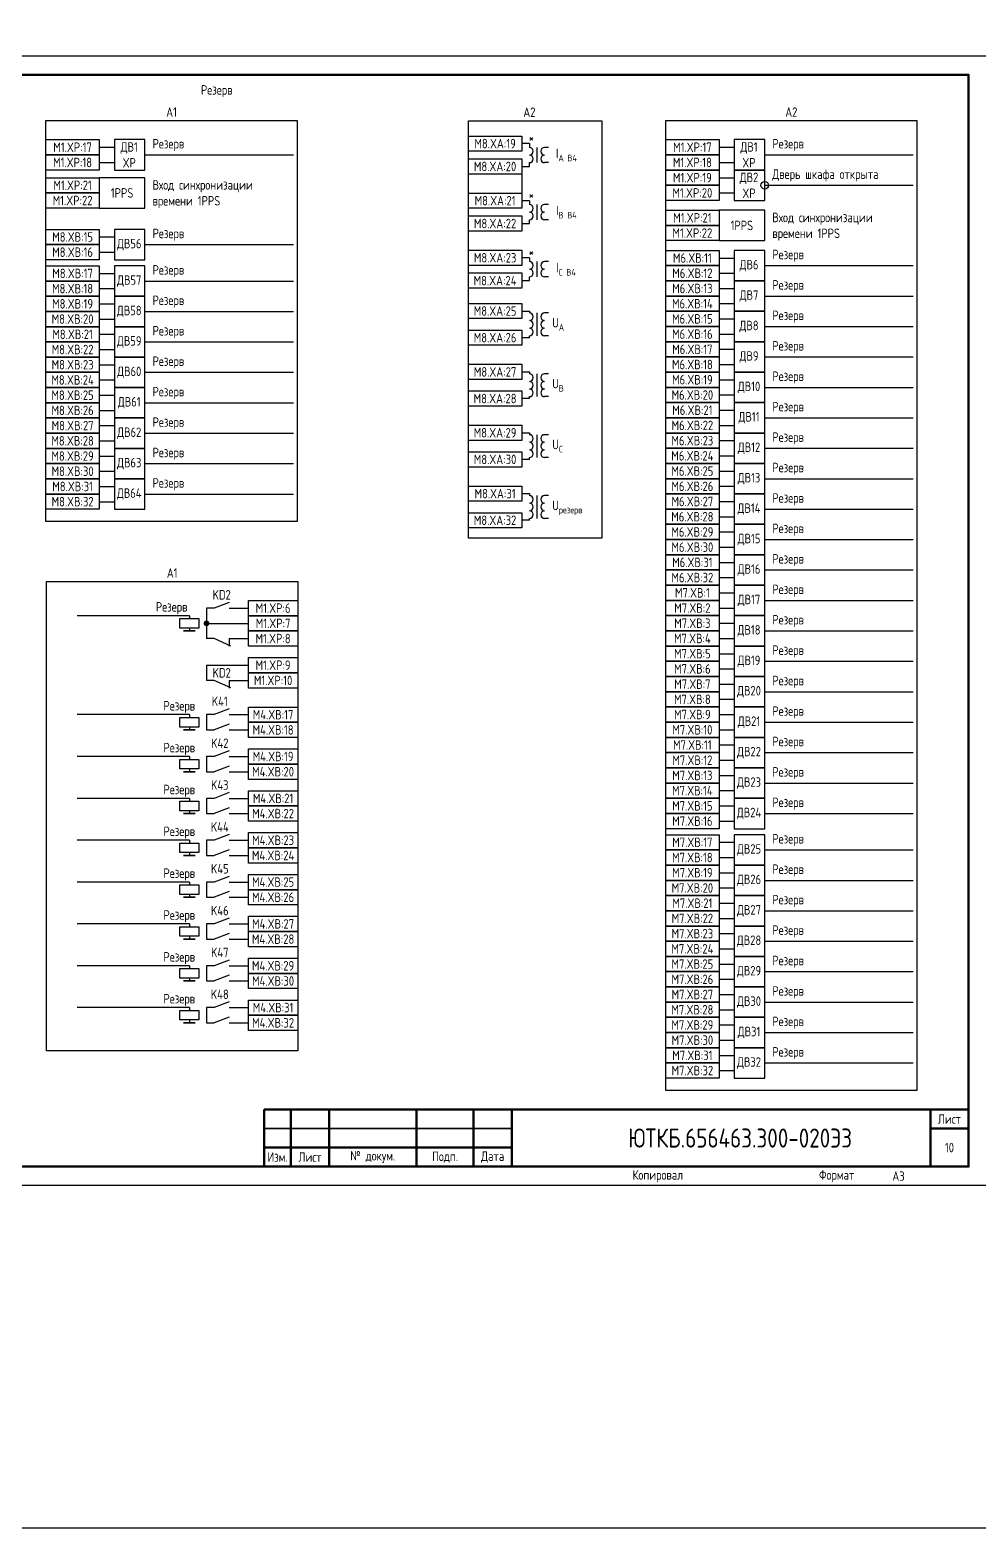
# Model space of a CAD drawing. Header units: millimetres. Extents: x -1117 to 5846, y -90 to 586.
# Drawn here: x 3948.4 to 4197.5, y -90 to 303.8 of the extents above; entities that cross this region are included whole.
import ezdxf

# ---------------------------------------------------------------- set-up
doc = ezdxf.new("R2010")
doc.units = ezdxf.units.MM
doc.styles.add('Gost_type_A', font='GOST_A.TTF')

# ---------------------------------------------------------------- blocks, each defined once
blk = doc.blocks.new('Формат_А3')
blk.add_lwpolyline([(-420, 297), (0, 297), (0, 0), (-420, 0)], close=True)
at = {"lineweight": 50}
blk.add_lwpolyline([(-400, 292), (-5, 292), (-5, 5), (-400, 5)], close=True, dxfattribs=at)
blk = doc.blocks.new('Штамп малый нижний')
at = {"lineweight": 50}
for points in [[(-185, 15), (-178, 15), (-178, 5), (-185, 5)], [(-178, 15), (-168, 15), (-168, 5), (-178, 5)], [(-168, 15), (-145, 15), (-145, 5), (-168, 5)], [(-145, 15), (-130, 15), (-130, 5), (-145, 5)], [(-130, 15), (-120, 15), (-120, 5), (-130, 5)], [(-120, 15), (-10, 15), (-10, 0), (-120, 0)], [(-10, 15), (0, 15), (0, 10), (-10, 10)], [(-10, 10), (0, 10), (0, 0), (-10, 0)], [(-185, 5), (-178, 5), (-178, 0), (-185, 0)], [(-178, 5), (-168, 5), (-168, 0), (-178, 0)], [(-168, 5), (-145, 5), (-145, 0), (-168, 0)], [(-145, 5), (-130, 5), (-130, 0), (-145, 0)], [(-130, 5), (-120, 5), (-120, 0), (-130, 0)]]:
    blk.add_lwpolyline(points, close=True, dxfattribs=at)
for points in [[(-185, 15), (-178, 15), (-178, 10), (-185, 10)], [(-178, 15), (-168, 15), (-168, 10), (-178, 10)], [(-168, 15), (-145, 15), (-145, 10), (-168, 10)], [(-145, 15), (-130, 15), (-130, 10), (-145, 10)], [(-130, 15), (-120, 15), (-120, 10), (-130, 10)], [(-185, 10), (-178, 10), (-178, 5), (-185, 5)], [(-178, 10), (-168, 10), (-168, 5), (-178, 5)], [(-168, 10), (-145, 10), (-145, 5), (-168, 5)], [(-145, 10), (-130, 10), (-130, 5), (-145, 5)], [(-130, 10), (-120, 10), (-120, 5), (-130, 5)]]:
    blk.add_lwpolyline(points, close=True)
at = {"char_height": 2.5, "style": 'Gost_type_A'}
for s, insert, width, attachment_point in [('Лист', (-5, 12.5), 10, 5), ('№ докум.', (-156.5, 2.5), 23, 5), ('Подп.', (-137.5, 2.5), 15, 5), ('Дата', (-125, 2.5), 10, 5), ('Изм.', (-181.5, 2.5), 7, 5), ('Лист', (-173, 2.5), 10, 5), ('Копировал', (-75, -2.53), 13.1202, 6), ('Формат', (-30, -2.53), 13.1202, 6)]:
    blk.add_mtext(s, dxfattribs=dict(at, insert=insert, width=width, attachment_point=attachment_point))
blk = doc.blocks.new('POINT')
at = {"const_width": 0.75}
blk.add_lwpolyline([(-0.375, 0, 1), (0.375, 0, 1)], format="xyb", close=True, dxfattribs=at)

msp = doc.modelspace()

# ---------------------------------------------------------------- linework, layer by layer
for p, q in [((3966.64, 272.93), (3970.64, 272.93)), ((4079.64, 273.88), (4077.64, 273.88)), ((4129.46, 272.93), (4133.46, 272.93)), ((3966.64, 268.93), (3970.64, 268.93)), ((3978.64, 270.93), (4017.64, 270.93)), ((4077.64, 267.88), (4079.64, 267.88)), ((4129.46, 268.93), (4133.46, 268.93)), ((4141.46, 270.93), (4180.46, 270.93)), ((4077.64, 265.88), (4077.64, 260.88)), ((4129.46, 264.93), (4133.46, 264.93)), ((4129.46, 260.93), (4133.46, 260.93)), ((4141.46, 262.93), (4180.46, 262.93)), ((4079.64, 258.88), (4077.64, 258.88)), ((4077.64, 252.88), (4079.64, 252.88)), ((3966.64, 249.35), (3970.64, 249.35)), ((3966.64, 245.35), (3970.64, 245.35)), ((3978.64, 247.35), (4017.64, 247.35)), ((4079.64, 243.88), (4077.64, 243.88)), ((4129.46, 243.82), (4133.46, 243.82)), ((4141.46, 241.82), (4180.46, 241.82)), ((3966.64, 239.77), (3970.64, 239.77)), ((3978.64, 237.77), (4017.64, 237.77)), ((4077.64, 237.88), (4079.64, 237.88)), ((4129.46, 239.82), (4133.46, 239.82)), ((3966.64, 235.77), (3970.64, 235.77)), ((4129.46, 235.82), (4133.46, 235.82)), ((4141.46, 233.82), (4180.46, 233.82)), ((3966.64, 231.77), (3970.64, 231.77)), ((3978.64, 229.77), (4017.64, 229.77)), ((4129.46, 231.82), (4133.46, 231.82)), ((3966.64, 227.77), (3970.64, 227.77)), ((4129.46, 227.82), (4133.46, 227.82)), ((4141.46, 225.82), (4180.46, 225.82)), ((3966.64, 223.77), (3970.64, 223.77)), ((3978.64, 221.77), (4017.64, 221.77)), ((4129.46, 223.82), (4133.46, 223.82)), ((3966.64, 219.77), (3970.64, 219.77)), ((4129.46, 219.82), (4133.46, 219.82)), ((4141.46, 217.82), (4180.46, 217.82)), ((3966.64, 215.77), (3970.64, 215.77)), ((3978.64, 213.77), (4017.64, 213.77)), ((4129.46, 215.82), (4133.46, 215.82)), ((3966.64, 211.77), (3970.64, 211.77)), ((4129.46, 211.82), (4133.46, 211.82)), ((4141.46, 209.82), (4180.46, 209.82)), ((3966.64, 207.77), (3970.64, 207.77)), ((3978.64, 205.77), (4017.64, 205.77)), ((4129.46, 207.82), (4133.46, 207.82)), ((3966.64, 203.77), (3970.64, 203.77)), ((4129.46, 203.82), (4133.46, 203.82)), ((4141.46, 201.82), (4180.46, 201.82)), ((3966.64, 199.77), (3970.64, 199.77)), ((3978.64, 197.77), (4017.64, 197.77)), ((4129.46, 199.82), (4133.46, 199.82)), ((3966.64, 195.77), (3970.64, 195.77)), ((4129.46, 195.82), (4133.46, 195.82)), ((4141.46, 193.82), (4180.46, 193.82)), ((3966.64, 191.77), (3970.64, 191.77)), ((3978.64, 189.77), (4017.64, 189.77)), ((4129.46, 191.82), (4133.46, 191.82)), ((3966.64, 187.77), (3970.64, 187.77)), ((4129.46, 187.82), (4133.46, 187.82)), ((4141.46, 185.82), (4180.46, 185.82)), ((3966.64, 183.77), (3970.64, 183.77)), ((3978.64, 181.77), (4017.64, 181.77)), ((4129.46, 183.82), (4133.46, 183.82)), ((3966.64, 179.77), (3970.64, 179.77)), ((4129.46, 179.82), (4133.46, 179.82)), ((4141.46, 177.82), (4180.46, 177.82)), ((4129.46, 175.82), (4133.46, 175.82)), ((4129.46, 171.82), (4133.46, 171.82)), ((4141.46, 169.82), (4180.46, 169.82)), ((4129.46, 167.82), (4133.46, 167.82)), ((4129.46, 163.82), (4133.46, 163.82)), ((4141.46, 161.82), (4180.46, 161.82)), ((4129.46, 159.82), (4133.46, 159.82)), ((4129.46, 155.82), (4133.46, 155.82)), ((4141.46, 153.82), (4180.46, 153.82)), ((3990.31, 149.79), (3960.81, 149.79)), ((3990.31, 149.79), (3990.31, 149.04)), ((4129.46, 151.82), (4133.46, 151.82)), ((3990.31, 146.54), (3990.31, 145.79)), ((4129.46, 147.82), (4133.46, 147.82)), ((4141.46, 145.82), (4180.46, 145.82)), ((4000.81, 143.79), (4000.81, 141.79)), ((4129.46, 143.82), (4133.46, 143.82)), ((4129.46, 139.82), (4133.46, 139.82)), ((4141.46, 137.82), (4180.46, 137.82)), ((3994.81, 136.79), (3994.81, 132.79)), ((4129.46, 135.82), (4133.46, 135.82)), ((4000.81, 132.79), (4000.81, 130.79)), ((4129.46, 131.82), (4133.46, 131.82)), ((4129.46, 127.82), (4133.46, 127.82)), ((4141.46, 129.82), (4180.46, 129.82)), ((3990.31, 123.79), (3960.81, 123.79)), ((3990.31, 123.79), (3990.31, 123.04)), ((4129.46, 123.82), (4133.46, 123.82)), ((3990.31, 120.54), (3990.31, 119.79)), ((4129.46, 119.82), (4133.46, 119.82)), ((4141.46, 121.82), (4180.46, 121.82)), ((4129.46, 115.82), (4133.46, 115.82)), ((3990.31, 112.79), (3960.81, 112.79)), ((3990.31, 112.79), (3990.31, 112.04)), ((4129.46, 111.82), (4133.46, 111.82)), ((4141.46, 113.82), (4180.46, 113.82)), ((3990.31, 109.54), (3990.31, 108.79)), ((4129.46, 107.82), (4133.46, 107.82)), ((4129.46, 103.82), (4133.46, 103.82)), ((4141.46, 105.82), (4180.46, 105.82)), ((3990.31, 101.79), (3960.81, 101.79)), ((3990.31, 101.79), (3990.31, 101.04)), ((3990.31, 98.54), (3990.31, 97.79)), ((4129.46, 99.82), (4133.46, 99.82)), ((4129.46, 95.82), (4133.46, 95.82)), ((4141.46, 97.82), (4180.46, 97.82)), ((3990.31, 90.79), (3960.81, 90.79)), ((3990.31, 90.79), (3990.31, 90.04)), ((3990.31, 87.54), (3990.31, 86.79)), ((4129.46, 90.24), (4133.46, 90.24)), ((4141.46, 88.24), (4180.46, 88.24)), ((4129.46, 86.24), (4133.46, 86.24)), ((3990.31, 79.79), (3960.81, 79.79)), ((3990.31, 79.79), (3990.31, 79.04)), ((4129.46, 82.24), (4133.46, 82.24)), ((4141.46, 80.24), (4180.46, 80.24)), ((3990.31, 76.54), (3990.31, 75.79)), ((4129.46, 78.24), (4133.46, 78.24)), ((4129.46, 74.24), (4133.46, 74.24)), ((4141.46, 72.24), (4180.46, 72.24)), ((3990.31, 68.79), (3960.81, 68.79)), ((3990.31, 68.79), (3990.31, 68.04)), ((4129.46, 70.24), (4133.46, 70.24)), ((3990.31, 65.54), (3990.31, 64.79)), ((4129.46, 66.24), (4133.46, 66.24)), ((4141.46, 64.24), (4180.46, 64.24)), ((4129.46, 62.24), (4133.46, 62.24)), ((3990.31, 57.79), (3960.81, 57.79)), ((3990.31, 57.79), (3990.31, 57.04)), ((4129.46, 58.24), (4133.46, 58.24)), ((4141.46, 56.24), (4180.46, 56.24)), ((3990.31, 54.54), (3990.31, 53.79)), ((4129.46, 54.24), (4133.46, 54.24)), ((4129.46, 50.24), (4133.46, 50.24)), ((4141.46, 48.24), (4180.46, 48.24)), ((3990.31, 46.79), (3960.81, 46.79)), ((3990.31, 46.79), (3990.31, 46.04)), ((3990.31, 43.54), (3990.31, 42.79)), ((4129.46, 46.24), (4133.46, 46.24)), ((4129.46, 42.24), (4133.46, 42.24)), ((4141.46, 40.24), (4180.46, 40.24)), ((4129.46, 38.24), (4133.46, 38.24)), ((4129.46, 34.24), (4133.46, 34.24)), ((4141.46, 32.24), (4180.46, 32.24)), ((4129.46, 30.24), (4133.46, 30.24))]:
    msp.add_line(p, q)
at = {"ltscale": 4}
for p, q in [((4079.64, 273.88), (4079.64, 272.88)), ((4079.64, 273.38), (4079.64, 272.88)), ((4081.64, 272.88), (4081.64, 268.88)), ((4081.64, 272.88), (4081.64, 268.88)), ((4084.64, 272.88), (4083.64, 272.88)), ((4084.64, 272.88), (4083.64, 272.88)), ((4079.64, 267.88), (4079.64, 268.88)), ((4084.64, 268.88), (4083.64, 268.88)), ((4084.64, 268.88), (4083.64, 268.88)), ((4079.64, 258.88), (4079.64, 257.88)), ((4079.64, 258.38), (4079.64, 257.88)), ((4081.64, 257.88), (4081.64, 253.88)), ((4081.64, 257.88), (4081.64, 253.88)), ((4084.64, 257.88), (4083.64, 257.88)), ((4084.64, 257.88), (4083.64, 257.88)), ((4079.64, 252.88), (4079.64, 253.88)), ((4084.64, 253.88), (4083.64, 253.88)), ((4084.64, 253.88), (4083.64, 253.88)), ((4079.64, 243.88), (4079.64, 242.88)), ((4079.64, 243.38), (4079.64, 242.88)), ((4081.64, 242.88), (4081.64, 238.88)), ((4081.64, 242.88), (4081.64, 238.88)), ((4084.64, 242.88), (4083.64, 242.88)), ((4084.64, 242.88), (4083.64, 242.88)), ((4079.64, 237.88), (4079.64, 238.88)), ((4084.64, 238.88), (4083.64, 238.88)), ((4084.64, 238.88), (4083.64, 238.88)), ((4077.64, 229.88), (4079.64, 229.88)), ((4079.64, 229.88), (4079.64, 229.38)), ((4079.64, 229.88), (4079.64, 229.38)), ((4081.64, 229.38), (4081.64, 225.38)), ((4084.64, 229.38), (4083.64, 229.38)), ((4081.64, 227.38), (4081.64, 223.38)), ((4079.64, 222.88), (4077.64, 222.88)), ((4079.64, 222.88), (4079.64, 223.38)), ((4084.64, 223.38), (4083.64, 223.38)), ((4077.64, 213.88), (4079.64, 213.88)), ((4079.64, 213.88), (4079.64, 213.38)), ((4079.64, 213.88), (4079.64, 213.38)), ((4081.64, 213.38), (4081.64, 209.38)), ((4084.64, 213.38), (4083.64, 213.38)), ((4081.64, 211.38), (4081.64, 207.38)), ((4079.64, 206.88), (4077.64, 206.88)), ((4079.64, 206.88), (4079.64, 207.38)), ((4084.64, 207.38), (4083.64, 207.38)), ((4077.64, 197.88), (4079.64, 197.88)), ((4079.64, 197.88), (4079.64, 197.38)), ((4079.64, 197.88), (4079.64, 197.38)), ((4081.64, 197.38), (4081.64, 193.38)), ((4084.64, 197.38), (4083.64, 197.38)), ((4081.64, 195.38), (4081.64, 191.38)), ((4079.64, 190.88), (4077.64, 190.88)), ((4079.64, 190.88), (4079.64, 191.38)), ((4084.64, 191.38), (4083.64, 191.38)), ((4077.64, 181.88), (4079.64, 181.88)), ((4079.64, 181.88), (4079.64, 181.38)), ((4079.64, 181.88), (4079.64, 181.38)), ((4081.64, 181.38), (4081.64, 177.38)), ((4084.64, 181.38), (4083.64, 181.38)), ((4081.64, 179.38), (4081.64, 175.38)), ((4079.64, 174.88), (4077.64, 174.88)), ((4079.64, 174.88), (4079.64, 175.38)), ((4084.64, 175.38), (4083.64, 175.38))]:
    msp.add_line(p, q, dxfattribs=at)
at = {"ltscale": 1.08}
for p, q in [((3996.81, 151.79), (3994.81, 151.79)), ((3994.81, 151.79), (3994.81, 143.79)), ((4000.81, 151.79), (4005.81, 151.79)), ((3994.81, 147.79), (4005.81, 147.79)), ((3996.81, 143.79), (3994.81, 143.79)), ((4000.81, 143.79), (4005.81, 143.79)), ((3994.81, 136.79), (4005.81, 136.79)), ((3996.81, 132.79), (3994.81, 132.79)), ((4000.81, 132.79), (4005.81, 132.79)), ((3996.81, 123.79), (3994.81, 123.79)), ((3994.81, 123.79), (3994.81, 119.79)), ((4000.81, 123.79), (4005.81, 123.79)), ((3994.81, 119.79), (3996.81, 119.79)), ((4000.81, 119.79), (4005.81, 119.79)), ((3996.81, 112.79), (3994.81, 112.79)), ((3994.81, 112.79), (3994.81, 108.79)), ((4000.81, 112.79), (4005.81, 112.79)), ((3994.81, 108.79), (3996.81, 108.79)), ((4000.81, 108.79), (4005.81, 108.79)), ((3996.81, 101.79), (3994.81, 101.79)), ((3994.81, 101.79), (3994.81, 97.79)), ((4000.81, 101.79), (4005.81, 101.79)), ((3994.81, 97.79), (3996.81, 97.79)), ((4000.81, 97.79), (4005.81, 97.79)), ((3996.81, 90.79), (3994.81, 90.79)), ((3994.81, 90.79), (3994.81, 86.79)), ((4000.81, 90.79), (4005.81, 90.79)), ((3994.81, 86.79), (3996.81, 86.79)), ((4000.81, 86.79), (4005.81, 86.79)), ((3996.81, 79.79), (3994.81, 79.79)), ((3994.81, 79.79), (3994.81, 75.79)), ((4000.81, 79.79), (4005.81, 79.79)), ((3994.81, 75.79), (3996.81, 75.79)), ((4000.81, 75.79), (4005.81, 75.79)), ((3996.81, 68.79), (3994.81, 68.79)), ((3994.81, 68.79), (3994.81, 64.79)), ((4000.81, 68.79), (4005.81, 68.79)), ((3994.81, 64.79), (3996.81, 64.79)), ((4000.81, 64.79), (4005.81, 64.79)), ((3996.81, 57.79), (3994.81, 57.79)), ((3994.81, 57.79), (3994.81, 53.79)), ((4000.81, 57.79), (4005.81, 57.79)), ((3994.81, 53.79), (3996.81, 53.79)), ((4000.81, 53.79), (4005.81, 53.79)), ((3996.81, 46.79), (3994.81, 46.79)), ((3994.81, 46.79), (3994.81, 42.79)), ((4000.81, 46.79), (4005.81, 46.79)), ((3994.81, 42.79), (3996.81, 42.79)), ((4000.81, 42.79), (4005.81, 42.79))]:
    msp.add_line(p, q, dxfattribs=at)
at = {"ltscale": 4.32}
for p, q in [((4000.81, 153.29), (3996.81, 151.79)), ((4001.2, 141.8), (3996.81, 143.79)), ((4001.2, 130.8), (3996.81, 132.79)), ((4000.81, 125.29), (3996.81, 123.79)), ((4000.81, 121.29), (3996.81, 119.79)), ((4000.81, 114.29), (3996.81, 112.79)), ((4000.81, 110.29), (3996.81, 108.79)), ((4000.81, 103.29), (3996.81, 101.79)), ((4000.81, 99.29), (3996.81, 97.79)), ((4000.81, 92.29), (3996.81, 90.79)), ((4000.81, 88.29), (3996.81, 86.79)), ((4000.81, 81.29), (3996.81, 79.79)), ((4000.81, 77.29), (3996.81, 75.79)), ((4000.81, 70.29), (3996.81, 68.79)), ((4000.81, 66.29), (3996.81, 64.79)), ((4000.81, 59.29), (3996.81, 57.79)), ((4000.81, 55.29), (3996.81, 53.79)), ((4000.81, 48.29), (3996.81, 46.79)), ((4000.81, 44.29), (3996.81, 42.79))]:
    msp.add_line(p, q, dxfattribs=at)
for points in [[(-1117.42, 586), (5845.64, 586), (5845.64, -90), (-1117.42, -90)], [(3952.64, 279.93), (4018.64, 279.93), (4018.64, 174.52), (3952.64, 174.52)], [(4063.64, 279.88), (4098.64, 279.88), (4098.64, 170.14), (4063.64, 170.14)], [(4115.46, 279.93), (4181.46, 279.93), (4181.46, 25.04), (4115.46, 25.04)], [(4063.64, 275.88), (4077.64, 275.88), (4077.64, 271.88), (4063.64, 271.88)], [(4063.64, 275.88), (4077.64, 275.88), (4077.64, 271.88), (4063.64, 271.88)], [(3952.64, 274.93), (3966.64, 274.93), (3966.64, 270.93), (3952.64, 270.93)], [(4115.46, 274.93), (4129.46, 274.93), (4129.46, 270.93), (4115.46, 270.93)], [(3952.64, 270.93), (3966.64, 270.93), (3966.64, 266.93), (3952.64, 266.93)], [(4063.64, 269.88), (4077.64, 269.88), (4077.64, 265.88), (4063.64, 265.88)], [(4115.46, 270.93), (4129.46, 270.93), (4129.46, 266.93), (4115.46, 266.93)], [(3952.64, 264.93), (3966.64, 264.93), (3966.64, 260.93), (3952.64, 260.93)], [(4115.46, 266.93), (4129.46, 266.93), (4129.46, 262.93), (4115.46, 262.93)], [(3952.64, 260.93), (3966.64, 260.93), (3966.64, 256.93), (3952.64, 256.93)], [(4063.64, 260.88), (4077.64, 260.88), (4077.64, 256.88), (4063.64, 256.88)], [(4115.46, 262.93), (4129.46, 262.93), (4129.46, 258.93), (4115.46, 258.93)], [(4115.46, 256.38), (4129.46, 256.38), (4129.46, 252.38), (4115.46, 252.38)], [(4063.64, 254.88), (4077.64, 254.88), (4077.64, 250.88), (4063.64, 250.88)], [(4115.46, 252.38), (4129.46, 252.38), (4129.46, 248.38), (4115.46, 248.38)], [(3952.64, 251.35), (3966.64, 251.35), (3966.64, 247.35), (3952.64, 247.35)], [(3952.64, 247.35), (3966.64, 247.35), (3966.64, 243.35), (3952.64, 243.35)], [(4063.64, 245.88), (4077.64, 245.88), (4077.64, 241.88), (4063.64, 241.88)], [(4115.46, 245.82), (4129.46, 245.82), (4129.46, 241.82), (4115.46, 241.82)], [(4115.46, 245.82), (4129.46, 245.82), (4129.46, 241.82), (4115.46, 241.82)], [(3952.64, 241.77), (3966.64, 241.77), (3966.64, 237.77), (3952.64, 237.77)], [(4115.46, 241.82), (4129.46, 241.82), (4129.46, 237.82), (4115.46, 237.82)], [(3952.64, 237.77), (3966.64, 237.77), (3966.64, 233.77), (3952.64, 233.77)], [(4063.64, 239.88), (4077.64, 239.88), (4077.64, 235.88), (4063.64, 235.88)], [(4115.46, 237.82), (4129.46, 237.82), (4129.46, 233.82), (4115.46, 233.82)], [(3952.64, 233.77), (3966.64, 233.77), (3966.64, 229.77), (3952.64, 229.77)], [(4115.46, 233.82), (4129.46, 233.82), (4129.46, 229.82), (4115.46, 229.82)], [(3952.64, 229.77), (3966.64, 229.77), (3966.64, 225.77), (3952.64, 225.77)], [(4063.64, 231.88), (4077.64, 231.88), (4077.64, 227.88), (4063.64, 227.88)], [(4115.46, 229.82), (4129.46, 229.82), (4129.46, 225.82), (4115.46, 225.82)], [(3952.64, 225.77), (3966.64, 225.77), (3966.64, 221.77), (3952.64, 221.77)], [(4063.64, 224.88), (4077.64, 224.88), (4077.64, 220.88), (4063.64, 220.88)], [(4115.46, 225.82), (4129.46, 225.82), (4129.46, 221.82), (4115.46, 221.82)], [(3952.64, 221.77), (3966.64, 221.77), (3966.64, 217.77), (3952.64, 217.77)], [(4115.46, 221.82), (4129.46, 221.82), (4129.46, 217.82), (4115.46, 217.82)], [(3952.64, 217.77), (3966.64, 217.77), (3966.64, 213.77), (3952.64, 213.77)], [(4115.46, 217.82), (4129.46, 217.82), (4129.46, 213.82), (4115.46, 213.82)], [(3952.64, 213.77), (3966.64, 213.77), (3966.64, 209.77), (3952.64, 209.77)], [(4063.64, 215.88), (4077.64, 215.88), (4077.64, 211.88), (4063.64, 211.88)], [(4115.46, 213.82), (4129.46, 213.82), (4129.46, 209.82), (4115.46, 209.82)], [(3952.64, 209.77), (3966.64, 209.77), (3966.64, 205.77), (3952.64, 205.77)], [(4063.64, 208.88), (4077.64, 208.88), (4077.64, 204.88), (4063.64, 204.88)], [(4115.46, 209.82), (4129.46, 209.82), (4129.46, 205.82), (4115.46, 205.82)], [(3952.64, 205.77), (3966.64, 205.77), (3966.64, 201.77), (3952.64, 201.77)], [(4115.46, 205.82), (4129.46, 205.82), (4129.46, 201.82), (4115.46, 201.82)], [(3952.64, 201.77), (3966.64, 201.77), (3966.64, 197.77), (3952.64, 197.77)], [(4115.46, 201.82), (4129.46, 201.82), (4129.46, 197.82), (4115.46, 197.82)], [(3952.64, 197.77), (3966.64, 197.77), (3966.64, 193.77), (3952.64, 193.77)], [(4063.64, 199.88), (4077.64, 199.88), (4077.64, 195.88), (4063.64, 195.88)], [(4115.46, 197.82), (4129.46, 197.82), (4129.46, 193.82), (4115.46, 193.82)], [(3952.64, 193.77), (3966.64, 193.77), (3966.64, 189.77), (3952.64, 189.77)], [(4115.46, 193.82), (4129.46, 193.82), (4129.46, 189.82), (4115.46, 189.82)], [(3952.64, 189.77), (3966.64, 189.77), (3966.64, 185.77), (3952.64, 185.77)], [(4063.64, 192.88), (4077.64, 192.88), (4077.64, 188.88), (4063.64, 188.88)], [(4115.46, 189.82), (4129.46, 189.82), (4129.46, 185.82), (4115.46, 185.82)], [(3952.64, 185.77), (3966.64, 185.77), (3966.64, 181.77), (3952.64, 181.77)], [(4115.46, 185.82), (4129.46, 185.82), (4129.46, 181.82), (4115.46, 181.82)], [(3952.64, 181.77), (3966.64, 181.77), (3966.64, 177.77), (3952.64, 177.77)], [(4063.64, 183.88), (4077.64, 183.88), (4077.64, 179.88), (4063.64, 179.88)], [(4115.46, 181.82), (4129.46, 181.82), (4129.46, 177.82), (4115.46, 177.82)], [(4115.46, 177.82), (4129.46, 177.82), (4129.46, 173.82), (4115.46, 173.82)], [(4063.64, 176.88), (4077.64, 176.88), (4077.64, 172.88), (4063.64, 172.88)], [(4115.46, 173.82), (4129.46, 173.82), (4129.46, 169.82), (4115.46, 169.82)], [(4115.46, 169.82), (4129.46, 169.82), (4129.46, 165.82), (4115.46, 165.82)], [(4115.46, 165.82), (4129.46, 165.82), (4129.46, 161.82), (4115.46, 161.82)], [(4115.46, 161.82), (4129.46, 161.82), (4129.46, 157.82), (4115.46, 157.82)], [(3952.81, 158.79), (4018.81, 158.79), (4018.81, 35.4), (3952.81, 35.4)], [(4115.46, 157.82), (4129.46, 157.82), (4129.46, 153.82), (4115.46, 153.82)], [(4005.81, 153.79), (4018.81, 153.79), (4018.81, 149.79), (4005.81, 149.79)], [(4115.46, 153.82), (4129.46, 153.82), (4129.46, 149.82), (4115.46, 149.82)], [(4005.81, 149.79), (4018.81, 149.79), (4018.81, 145.79), (4005.81, 145.79)], [(4115.46, 149.82), (4129.46, 149.82), (4129.46, 145.82), (4115.46, 145.82)], [(3992.81, 149.04), (3992.81, 146.54), (3987.81, 146.54), (3987.81, 149.04)], [(3991.81, 145.79), (3988.81, 145.79)], [(4005.81, 145.79), (4018.81, 145.79), (4018.81, 141.79), (4005.81, 141.79)], [(4115.46, 145.82), (4129.46, 145.82), (4129.46, 141.82), (4115.46, 141.82)], [(4115.46, 141.82), (4129.46, 141.82), (4129.46, 137.82), (4115.46, 137.82)], [(4005.81, 138.79), (4018.81, 138.79), (4018.81, 134.79), (4005.81, 134.79)], [(4115.46, 137.82), (4129.46, 137.82), (4129.46, 133.82), (4115.46, 133.82)], [(4005.81, 134.79), (4018.81, 134.79), (4018.81, 130.79), (4005.81, 130.79)], [(4115.46, 133.82), (4129.46, 133.82), (4129.46, 129.82), (4115.46, 129.82)], [(4115.46, 129.82), (4129.46, 129.82), (4129.46, 125.82), (4115.46, 125.82)], [(3992.81, 123.04), (3992.81, 120.54), (3987.81, 120.54), (3987.81, 123.04)], [(4005.81, 125.79), (4018.81, 125.79), (4018.81, 121.79), (4005.81, 121.79)], [(4115.46, 125.82), (4129.46, 125.82), (4129.46, 121.82), (4115.46, 121.82)], [(3991.81, 119.79), (3988.81, 119.79)], [(4005.81, 121.79), (4018.81, 121.79), (4018.81, 117.79), (4005.81, 117.79)], [(4115.46, 121.82), (4129.46, 121.82), (4129.46, 117.82), (4115.46, 117.82)], [(4005.81, 114.79), (4018.81, 114.79), (4018.81, 110.79), (4005.81, 110.79)], [(4115.46, 117.82), (4129.46, 117.82), (4129.46, 113.82), (4115.46, 113.82)], [(3992.81, 112.04), (3992.81, 109.54), (3987.81, 109.54), (3987.81, 112.04)], [(4005.81, 110.79), (4018.81, 110.79), (4018.81, 106.79), (4005.81, 106.79)], [(4115.46, 113.82), (4129.46, 113.82), (4129.46, 109.82), (4115.46, 109.82)], [(3991.81, 108.79), (3988.81, 108.79)], [(4115.46, 109.82), (4129.46, 109.82), (4129.46, 105.82), (4115.46, 105.82)], [(4005.81, 103.79), (4018.81, 103.79), (4018.81, 99.79), (4005.81, 99.79)], [(4115.46, 105.82), (4129.46, 105.82), (4129.46, 101.82), (4115.46, 101.82)], [(3992.81, 101.04), (3992.81, 98.54), (3987.81, 98.54), (3987.81, 101.04)], [(4005.81, 99.79), (4018.81, 99.79), (4018.81, 95.79), (4005.81, 95.79)], [(4115.46, 101.82), (4129.46, 101.82), (4129.46, 97.82), (4115.46, 97.82)], [(3991.81, 97.79), (3988.81, 97.79)], [(4115.46, 97.82), (4129.46, 97.82), (4129.46, 93.82), (4115.46, 93.82)], [(4005.81, 92.79), (4018.81, 92.79), (4018.81, 88.79), (4005.81, 88.79)], [(4115.46, 92.24), (4129.46, 92.24), (4129.46, 88.24), (4115.46, 88.24)], [(3992.81, 90.04), (3992.81, 87.54), (3987.81, 87.54), (3987.81, 90.04)], [(3991.81, 86.79), (3988.81, 86.79)], [(4005.81, 88.79), (4018.81, 88.79), (4018.81, 84.79), (4005.81, 84.79)], [(4115.46, 88.24), (4129.46, 88.24), (4129.46, 84.24), (4115.46, 84.24)], [(4115.46, 84.24), (4129.46, 84.24), (4129.46, 80.24), (4115.46, 80.24)], [(3992.81, 79.04), (3992.81, 76.54), (3987.81, 76.54), (3987.81, 79.04)], [(4005.81, 81.79), (4018.81, 81.79), (4018.81, 77.79), (4005.81, 77.79)], [(4115.46, 80.24), (4129.46, 80.24), (4129.46, 76.24), (4115.46, 76.24)], [(3991.81, 75.79), (3988.81, 75.79)], [(4005.81, 77.79), (4018.81, 77.79), (4018.81, 73.79), (4005.81, 73.79)], [(4115.46, 76.24), (4129.46, 76.24), (4129.46, 72.24), (4115.46, 72.24)], [(4115.46, 72.24), (4129.46, 72.24), (4129.46, 68.24), (4115.46, 68.24)], [(3992.81, 68.04), (3992.81, 65.54), (3987.81, 65.54), (3987.81, 68.04)], [(4005.81, 70.79), (4018.81, 70.79), (4018.81, 66.79), (4005.81, 66.79)], [(4115.46, 68.24), (4129.46, 68.24), (4129.46, 64.24), (4115.46, 64.24)], [(3991.81, 64.79), (3988.81, 64.79)], [(4005.81, 66.79), (4018.81, 66.79), (4018.81, 62.79), (4005.81, 62.79)], [(4115.46, 64.24), (4129.46, 64.24), (4129.46, 60.24), (4115.46, 60.24)], [(4005.81, 59.79), (4018.81, 59.79), (4018.81, 55.79), (4005.81, 55.79)], [(4115.46, 60.24), (4129.46, 60.24), (4129.46, 56.24), (4115.46, 56.24)], [(3992.81, 57.04), (3992.81, 54.54), (3987.81, 54.54), (3987.81, 57.04)], [(4005.81, 55.79), (4018.81, 55.79), (4018.81, 51.79), (4005.81, 51.79)], [(4115.46, 56.24), (4129.46, 56.24), (4129.46, 52.24), (4115.46, 52.24)], [(3991.81, 53.79), (3988.81, 53.79)], [(4115.46, 52.24), (4129.46, 52.24), (4129.46, 48.24), (4115.46, 48.24)], [(4005.81, 48.79), (4018.81, 48.79), (4018.81, 44.79), (4005.81, 44.79)], [(4115.46, 48.24), (4129.46, 48.24), (4129.46, 44.24), (4115.46, 44.24)], [(3992.81, 46.04), (3992.81, 43.54), (3987.81, 43.54), (3987.81, 46.04)], [(4005.81, 44.79), (4018.81, 44.79), (4018.81, 40.79), (4005.81, 40.79)], [(4115.46, 44.24), (4129.46, 44.24), (4129.46, 40.24), (4115.46, 40.24)], [(3991.81, 42.79), (3988.81, 42.79)], [(4115.46, 40.24), (4129.46, 40.24), (4129.46, 36.24), (4115.46, 36.24)], [(4115.46, 36.24), (4129.46, 36.24), (4129.46, 32.24), (4115.46, 32.24)], [(4115.46, 32.24), (4129.46, 32.24), (4129.46, 28.24), (4115.46, 28.24)]]:
    msp.add_lwpolyline(points, close=True)
at = {"ltscale": 4}
for points in [[(3970.64, 266.93), (3978.64, 266.93), (3978.64, 274.93), (3970.64, 274.93)], [(4133.46, 266.93), (4141.46, 266.93), (4141.46, 274.93), (4133.46, 274.93)], [(3966.64, 256.93), (3978.64, 256.93), (3978.64, 264.93), (3966.64, 264.93)], [(4133.46, 258.93), (4141.46, 258.93), (4141.46, 266.93), (4133.46, 266.93)], [(4129.46, 248.38), (4141.46, 248.38), (4141.46, 256.38), (4129.46, 256.38)], [(3970.64, 243.35), (3978.64, 243.35), (3978.64, 251.35), (3970.64, 251.35)], [(4133.46, 237.82), (4141.46, 237.82), (4141.46, 245.82), (4133.46, 245.82)], [(3970.64, 233.77), (3978.64, 233.77), (3978.64, 241.77), (3970.64, 241.77)], [(4133.46, 229.82), (4141.46, 229.82), (4141.46, 237.82), (4133.46, 237.82)], [(3970.64, 225.77), (3978.64, 225.77), (3978.64, 233.77), (3970.64, 233.77)], [(4133.46, 221.82), (4141.46, 221.82), (4141.46, 229.82), (4133.46, 229.82)], [(3970.64, 217.77), (3978.64, 217.77), (3978.64, 225.77), (3970.64, 225.77)], [(4133.46, 213.82), (4141.46, 213.82), (4141.46, 221.82), (4133.46, 221.82)], [(3970.64, 209.77), (3978.64, 209.77), (3978.64, 217.77), (3970.64, 217.77)], [(4133.46, 205.82), (4141.46, 205.82), (4141.46, 213.82), (4133.46, 213.82)], [(3970.64, 201.77), (3978.64, 201.77), (3978.64, 209.77), (3970.64, 209.77)], [(4133.46, 197.82), (4141.46, 197.82), (4141.46, 205.82), (4133.46, 205.82)], [(3970.64, 193.77), (3978.64, 193.77), (3978.64, 201.77), (3970.64, 201.77)], [(4133.46, 189.82), (4141.46, 189.82), (4141.46, 197.82), (4133.46, 197.82)], [(3970.64, 185.77), (3978.64, 185.77), (3978.64, 193.77), (3970.64, 193.77)], [(4133.46, 181.82), (4141.46, 181.82), (4141.46, 189.82), (4133.46, 189.82)], [(3970.64, 177.77), (3978.64, 177.77), (3978.64, 185.77), (3970.64, 185.77)], [(4133.46, 173.82), (4141.46, 173.82), (4141.46, 181.82), (4133.46, 181.82)], [(4133.46, 165.82), (4141.46, 165.82), (4141.46, 173.82), (4133.46, 173.82)], [(4133.46, 157.82), (4141.46, 157.82), (4141.46, 165.82), (4133.46, 165.82)], [(4133.46, 149.82), (4141.46, 149.82), (4141.46, 157.82), (4133.46, 157.82)], [(4133.46, 141.82), (4141.46, 141.82), (4141.46, 149.82), (4133.46, 149.82)], [(4133.46, 133.82), (4141.46, 133.82), (4141.46, 141.82), (4133.46, 141.82)], [(4133.46, 125.82), (4141.46, 125.82), (4141.46, 133.82), (4133.46, 133.82)], [(4133.46, 117.82), (4141.46, 117.82), (4141.46, 125.82), (4133.46, 125.82)], [(4133.46, 109.82), (4141.46, 109.82), (4141.46, 117.82), (4133.46, 117.82)], [(4133.46, 101.82), (4141.46, 101.82), (4141.46, 109.82), (4133.46, 109.82)], [(4133.46, 93.82), (4141.46, 93.82), (4141.46, 101.82), (4133.46, 101.82)], [(4133.46, 84.24), (4141.46, 84.24), (4141.46, 92.24), (4133.46, 92.24)], [(4133.46, 76.24), (4141.46, 76.24), (4141.46, 84.24), (4133.46, 84.24)], [(4133.46, 68.24), (4141.46, 68.24), (4141.46, 76.24), (4133.46, 76.24)], [(4133.46, 60.24), (4141.46, 60.24), (4141.46, 68.24), (4133.46, 68.24)], [(4133.46, 52.24), (4141.46, 52.24), (4141.46, 60.24), (4133.46, 60.24)], [(4133.46, 44.24), (4141.46, 44.24), (4141.46, 52.24), (4133.46, 52.24)], [(4133.46, 36.24), (4141.46, 36.24), (4141.46, 44.24), (4133.46, 44.24)], [(4133.46, 28.24), (4141.46, 28.24), (4141.46, 36.24), (4133.46, 36.24)]]:
    msp.add_lwpolyline(points, close=True, dxfattribs=at)
msp.add_circle((4141.46, 262.93), 1)
for centre, start, end in [((4079.64, 271.88), 270, 90), ((4079.64, 271.88), 270, 90), ((4083.64, 271.88), 90, 270), ((4083.64, 271.88), 90, 270), ((4079.64, 269.88), 270, 90), ((4079.64, 269.88), 270, 90), ((4083.64, 269.88), 90, 270), ((4083.64, 269.88), 90, 270), ((4079.64, 256.88), 270, 90), ((4079.64, 256.88), 270, 90), ((4083.64, 256.88), 90, 270), ((4083.64, 256.88), 90, 270), ((4079.64, 254.88), 270, 90), ((4079.64, 254.88), 270, 90), ((4083.64, 254.88), 90, 270), ((4083.64, 254.88), 90, 270), ((4079.64, 241.88), 270, 90), ((4079.64, 241.88), 270, 90), ((4079.64, 239.88), 270, 90), ((4079.64, 239.88), 270, 90), ((4083.64, 241.88), 90, 270), ((4083.64, 241.88), 90, 270), ((4083.64, 239.88), 90, 270), ((4083.64, 239.88), 90, 270), ((4079.64, 228.38), 270, 90), ((4083.64, 228.38), 90, 270), ((4083.64, 228.38), 90, 270), ((4079.64, 226.38), 270, 90), ((4079.64, 224.38), 270, 90), ((4083.64, 226.38), 90, 270), ((4083.64, 226.38), 90, 270), ((4083.64, 224.38), 90, 270), ((4079.64, 212.38), 270, 90), ((4083.64, 212.38), 90, 270), ((4083.64, 212.38), 90, 270), ((4079.64, 210.38), 270, 90), ((4079.64, 208.38), 270, 90), ((4083.64, 210.38), 90, 270), ((4083.64, 210.38), 90, 270), ((4083.64, 208.38), 90, 270), ((4079.64, 196.38), 270, 90), ((4083.64, 196.38), 90, 270), ((4083.64, 196.38), 90, 270), ((4079.64, 194.38), 270, 90), ((4079.64, 192.38), 270, 90), ((4083.64, 194.38), 90, 270), ((4083.64, 194.38), 90, 270), ((4083.64, 192.38), 90, 270), ((4079.64, 180.38), 270, 90), ((4083.64, 180.38), 90, 270), ((4083.64, 180.38), 90, 270), ((4079.64, 178.38), 270, 90), ((4079.64, 176.38), 270, 90), ((4083.64, 178.38), 90, 270), ((4083.64, 178.38), 90, 270), ((4083.64, 176.38), 90, 270)]:
    msp.add_arc(centre, 1, start, end, dxfattribs=at)

# ---------------------------------------------------------------- block references
at = {"color": 1}
msp.add_blockref('Формат_А3', (4200, 0), dxfattribs=at)
for name, p in [('POINT', (3994.81, 147.79)), ('Штамп малый нижний', (4195, 5))]:
    msp.add_blockref(name, p)

# ---------------------------------------------------------------- texts
at = {"lineweight": 25, "insert": (3997.5, 287.66), "char_height": 2.5, "width": 395, "attachment_point": 5, "line_spacing_factor": 0.9, "style": 'Gost_type_A'}
msp.add_mtext('Резерв', dxfattribs=at)
at = {"char_height": 2.5, "style": 'Gost_type_A'}
for s, insert, width, attachment_point, line_spacing_factor in [('A1', (3985.64, 280.93), 66, 8, 0.9), ('A2', (4079.64, 280.88), 32, 8, 0.9), ('A2', (4148.46, 280.93), 66, 8, 0.9), ('A1', (3985.81, 159.79), 66, 8, 0.9), ('Резерв', (3989.81, 151.79), 37, 6, 0.8)]:
    msp.add_mtext(s, dxfattribs=dict(at, insert=insert, width=width, attachment_point=attachment_point, line_spacing_factor=line_spacing_factor))
at = {"style": 'Gost_type_A'}
for s, insert, char_height, width, attachment_point in [('M1.XP:17', (3959.64, 272.93), 2.5, 14, 5), ('ДВ1 XP', (3974.52, 270.93), 2.5, 7.7588, 5), ('Резерв', (3980.64, 271.93), 2.5, 27.8465, 7), ('M8.XA:19', (4070.64, 273.89), 2.5, 14, 5), ('*', (4080.14, 275.38), 2.5, 3, 5), ('\\A1;I{\\H0.7x;\\S^ A B4;}', (4086.63, 270.91), 2.5, 8, 4), ('M1.XP:17', (4122.46, 272.93), 2.5, 14, 5), ('ДВ1 XP', (4137.34, 270.93), 2.5, 7.7588, 5), ('Резерв', (4143.46, 271.93), 2.5, 27.8465, 7), ('M1.XP:18', (3959.64, 268.93), 2.5, 14, 5), ('M8.XA:20', (4070.63, 267.88), 2.5, 14.018, 5), ('M1.XP:18', (4122.46, 268.93), 2.5, 14, 5), ('M1.XP:21', (3959.64, 262.93), 2.5, 14, 5), ('Вход синхронизации\\Pвремени 1PPS', (3980.64, 256.93), 2.5, 35.9749, 7), ('M1.XP:19', (4122.46, 264.93), 2.5, 14, 5), ('ДВ2 XP', (4137.34, 262.93), 2.5, 7.7588, 5), ('Дверь шкафа открыта', (4143.46, 263.93), 2.5, 35.9749, 7), ('M1.XP:22', (3959.64, 258.93), 2.5, 14, 5), ('1PPS', (3972.64, 260.93), 2.5, 12, 5), ('M8.XA:21', (4070.64, 258.88), 2.5, 14, 5), ('*', (4080.14, 260.38), 2.5, 3, 5), ('M1.XP:20', (4122.46, 260.93), 2.5, 14, 5), ('\\A1;I{\\H0.7x;\\S^ B B4;}', (4086.64, 255.88), 2.5, 8, 4), ('M8.XA:22', (4070.63, 252.88), 2.5, 14.018, 5), ('M1.XP:21', (4122.46, 254.38), 2.5, 14, 5), ('1PPS', (4135.46, 252.38), 2.5, 12, 5), ('Вход синхронизации\\Pвремени 1PPS', (4143.46, 248.38), 2.5, 35.9749, 7), ('M8.XВ:15', (3959.64, 249.35), 2.5, 14, 5), ('ДВ56', (3974.52, 247.35), 2.5, 7.7588, 5), ('Резерв', (3980.64, 248.35), 2.5, 27.8465, 7), ('M1.XP:22', (4122.46, 250.38), 2.5, 14, 5), ('M8.XВ:16', (3959.64, 245.35), 2.5, 14, 5), ('M8.XA:23', (4070.64, 243.88), 2.5, 14, 5), ('*', (4080.14, 245.38), 2.5, 3, 5), ('M6.XВ:11', (4122.46, 243.82), 2.5, 14, 5), ('Резерв', (4143.46, 242.82), 2.5, 27.8465, 7), ('M8.XВ:17', (3959.64, 239.77), 2.5, 14, 5), ('Резерв', (3980.64, 238.77), 2.5, 27.8465, 7), ('\\A1;I{\\H0.7x;\\S^ C B4;}', (4086.64, 240.88), 2.5, 8, 4), ('M6.XВ:12', (4122.46, 239.82), 2.5, 14, 5), ('ДВ6', (4137.34, 241.82), 2.5, 7.7588, 5), ('M8.XВ:18', (3959.64, 235.77), 2.5, 14, 5), ('ДВ57', (3974.52, 237.77), 2.5, 7.7588, 5), ('M8.XA:24', (4070.63, 237.88), 2.5, 14.018, 5), ('M6.XВ:13', (4122.46, 235.82), 2.5, 14, 5), ('Резерв', (4143.46, 234.82), 2.5, 44.8565, 7), ('M8.XВ:19', (3959.64, 231.77), 2.5, 14, 5), ('Резерв', (3980.64, 230.77), 2.5, 27.8465, 7), ('M6.XВ:14', (4122.46, 231.82), 2.5, 14, 5), ('ДВ7', (4137.34, 233.82), 2.5, 7.7588, 5), ('M8.XВ:20', (3959.64, 227.77), 2.5, 14, 5), ('ДВ58', (3974.52, 229.77), 2.5, 7.7588, 5), ('M8.XA:25', (4070.63, 229.88), 2.5, 14.018, 5), ('M6.XВ:15', (4122.46, 227.82), 2.5, 14, 5), ('Резерв', (4143.46, 226.82), 2.5, 27.8465, 7), ('M8.XВ:21', (3959.64, 223.77), 2.5, 14, 5), ('Резерв', (3980.64, 222.77), 2.5, 27.8465, 7), ('\\A1;U{\\H0.7x;\\S^ A;}', (4085.64, 226.38), 2.5, 12, 4), ('M6.XВ:16', (4122.46, 223.82), 2.5, 14, 5), ('ДВ8', (4137.34, 225.82), 2.5, 7.7588, 5), ('M8.XВ:22', (3959.64, 219.77), 2.5, 14, 5), ('ДВ59', (3974.52, 221.77), 2.5, 7.7588, 5), ('M8.XA:26', (4070.63, 222.88), 2.5, 14.018, 5), ('M6.XВ:17', (4122.46, 219.82), 2.5, 14, 5), ('Резерв', (4143.46, 218.82), 2.5, 27.8465, 7), ('M8.XВ:23', (3959.64, 215.77), 2.5, 14, 5), ('Резерв', (3980.64, 214.77), 2.5, 27.8465, 7), ('M6.XВ:18', (4122.46, 215.82), 2.5, 14, 5), ('ДВ9', (4137.34, 217.82), 2.5, 7.7588, 5), ('M8.XВ:24', (3959.64, 211.77), 2.5, 14, 5), ('ДВ60', (3974.52, 213.77), 2.5, 7.7588, 5), ('M8.XA:27', (4070.63, 213.88), 2.5, 14.018, 5), ('M6.XВ:19', (4122.46, 211.82), 2.5, 14, 5), ('Резерв', (4143.46, 210.82), 2.5, 27.8465, 7), ('M8.XВ:25', (3959.64, 207.77), 2.5, 14, 5), ('Резерв', (3980.64, 206.77), 2.5, 27.8465, 7), ('\\A1;U{\\H0.7x;\\S^ B;}', (4085.64, 210.38), 2.5, 12, 4), ('M6.XВ:20', (4122.46, 207.82), 2.5, 14, 5), ('ДВ10', (4137.34, 209.82), 2.5, 7.7588, 5), ('M8.XВ:26', (3959.64, 203.77), 2.5, 14, 5), ('ДВ61', (3974.52, 205.77), 2.5, 7.7588, 5), ('M8.XA:28', (4070.63, 206.88), 2.5, 14.018, 5), ('M6.XВ:21', (4122.46, 203.82), 2.5, 14, 5), ('Резерв', (4143.46, 202.82), 2.5, 27.8465, 7), ('M8.XВ:27', (3959.64, 199.77), 2.5, 14, 5), ('Резерв', (3980.64, 198.77), 2.5, 27.8465, 7), ('M6.XВ:22', (4122.46, 199.82), 2.5, 14, 5), ('ДВ11', (4137.34, 201.82), 2.5, 7.7588, 5), ('M8.XВ:28', (3959.64, 195.77), 2.5, 14, 5), ('ДВ62', (3974.52, 197.77), 2.5, 7.7588, 5), ('M8.XA:29', (4070.63, 197.88), 2.5, 14.018, 5), ('M6.XВ:23', (4122.46, 195.82), 2.5, 14, 5), ('Резерв', (4143.46, 194.82), 2.5, 37.4344, 7), ('M8.XВ:29', (3959.64, 191.77), 2.5, 14, 5), ('Резерв', (3980.64, 190.77), 2.5, 27.8465, 7), ('\\A1;U{\\H0.7x;\\S^ C;}', (4085.64, 194.38), 2.5, 12, 4), ('M6.XВ:24', (4122.46, 191.82), 2.5, 14, 5), ('ДВ12', (4137.34, 193.82), 2.5, 7.7588, 5), ('M8.XВ:30', (3959.64, 187.77), 2.5, 14, 5), ('ДВ63', (3974.52, 189.77), 2.5, 7.7588, 5), ('M8.XA:30', (4070.63, 190.88), 2.5, 14.018, 5), ('M6.XВ:25', (4122.46, 187.82), 2.5, 14, 5), ('Резерв', (4143.46, 186.82), 2.5, 39.3936, 7), ('Резерв', (3980.64, 182.77), 2.5, 27.8465, 7), ('M6.XВ:26', (4122.46, 183.82), 2.5, 14, 5), ('ДВ13', (4137.34, 185.82), 2.5, 7.7588, 5), ('M8.XВ:31', (3959.64, 183.77), 2.5, 14, 5), ('ДВ64', (3974.52, 181.77), 2.5, 7.7588, 5), ('M8.XA:31', (4070.63, 181.88), 2.5, 14.018, 5), ('Резерв', (4143.46, 178.82), 2.5, 30.8621, 7), ('M8.XВ:32', (3959.64, 179.77), 2.5, 14, 5), ('\\A1;U{\\H0.7x;\\S^ резерв;}', (4085.64, 178.38), 2.5, 12, 4), ('M6.XВ:27', (4122.46, 179.82), 2.5, 14, 5), ('ДВ14', (4137.34, 177.82), 2.5, 7.7588, 5), ('M8.XA:32', (4070.63, 174.88), 2.5, 14.018, 5), ('M6.XВ:28', (4122.46, 175.82), 2.5, 14, 5), ('Резерв', (4143.46, 170.82), 2.5, 44.8565, 7), ('M6.XВ:29', (4122.46, 171.82), 2.5, 14, 5), ('ДВ15', (4137.34, 169.82), 2.5, 7.7588, 5), ('M6.XВ:30', (4122.46, 167.82), 2.5, 14, 5), ('Резерв', (4143.46, 162.82), 2.5, 27.8465, 7), ('M6.XВ:31', (4122.46, 163.82), 2.5, 14, 5), ('ДВ16', (4137.34, 161.82), 2.5, 7.7588, 5), ('M6.XВ:32', (4122.46, 159.82), 2.5, 14, 5), ('Резерв', (4143.46, 154.82), 2.5, 27.8465, 7), ('KD2', (3998.81, 155.29), 2.5, 8, 5), ('M7.XВ:1', (4122.46, 155.82), 2.5, 14, 5), ('ДВ17', (4137.34, 153.82), 2.5, 7.7588, 5), ('M1.XP:6', (4012.31, 151.79), 2.5, 13, 5), ('M7.XВ:2', (4122.46, 151.82), 2.5, 14, 5), ('Резерв', (4143.46, 146.82), 2.5, 27.8465, 7), ('M1.XP:7', (4012.31, 147.79), 2.5, 13, 5), ('M7.XВ:3', (4122.46, 147.82), 2.5, 14, 5), ('ДВ18', (4137.34, 145.82), 2.5, 7.7588, 5), ('M1.XP:8', (4012.31, 143.79), 2.5, 13, 5), ('M7.XВ:4', (4122.46, 143.82), 2.5, 14, 5), ('Резерв', (4143.46, 138.82), 2.5, 27.8465, 7), ('M1.XP:9', (4012.31, 136.79), 2.5, 13, 5), ('M7.XВ:5', (4122.46, 139.82), 2.5, 14, 5), ('ДВ19', (4137.34, 137.82), 2.5, 7.7588, 5), ('KD2', (3998.81, 134.79), 2.5, 8, 5), ('M1.XP:10', (4012.31, 132.79), 2.5, 13, 5), ('M7.XВ:6', (4122.46, 135.82), 2.5, 14, 5), ('Резерв', (4143.46, 130.82), 2.5, 27.8465, 7), ('M7.XВ:7', (4122.46, 131.82), 2.5, 14, 5), ('ДВ20', (4137.34, 129.82), 2.5, 7.7588, 5), ('Резерв', (3991.81, 125.79), 2.5, 31.0015, 6), ('K41', (3998.31, 127.29), 2.5, 5, 5), ('M7.XВ:8', (4122.46, 127.82), 2.5, 14, 5), ('M4.XВ:17', (4012.31, 123.79), 2.5, 13, 5), ('M7.XВ:9', (4122.46, 123.82), 2.5, 14, 5), ('ДВ21', (4137.34, 121.82), 2.5, 7.7588, 5), ('Резерв', (4143.46, 122.82), 2.5, 27.8465, 7), ('M4.XВ:18', (4012.31, 119.79), 2.5, 13, 5), ('M7.XВ:10', (4122.46, 119.82), 2.5, 14, 5), ('Резерв', (3991.81, 114.79), 2.5, 31.0015, 6), ('K42', (3998.31, 116.29), 2.5, 5, 5), ('M7.XВ:11', (4122.46, 115.82), 2.5, 14, 5), ('ДВ22', (4137.34, 113.82), 2.5, 7.7588, 5), ('Резерв', (4143.46, 114.82), 2.5, 27.8465, 7), ('M4.XВ:19', (4012.31, 112.79), 2.5, 13, 5), ('M7.XВ:12', (4122.46, 111.82), 2.5, 14, 5), ('K43', (3998.31, 105.29), 2.5, 5, 5), ('M4.XВ:20', (4012.31, 108.79), 2.5, 13, 5), ('M7.XВ:13', (4122.46, 107.82), 2.5, 14, 5), ('ДВ23', (4137.34, 105.82), 2.5, 7.7588, 5), ('Резерв', (4143.46, 106.82), 2.5, 27.8465, 7), ('Резерв', (3991.81, 103.79), 2.5, 31.0015, 6), ('M4.XВ:21', (4012.31, 101.79), 2.5, 13, 5), ('M7.XВ:14', (4122.46, 103.82), 2.5, 14, 5), ('M4.XВ:22', (4012.31, 97.79), 2.5, 13, 5), ('M7.XВ:15', (4122.46, 99.82), 2.5, 14, 5), ('ДВ24', (4137.34, 97.82), 2.5, 7.7588, 5), ('Резерв', (4143.46, 98.82), 2.5, 27.8465, 7), ('K44', (3998.31, 94.29), 2.5, 5, 5), ('M7.XВ:16', (4122.46, 95.82), 2.5, 14, 5), ('Резерв', (3991.81, 92.79), 2.5, 31.0015, 6), ('M4.XВ:23', (4012.31, 90.79), 2.5, 13, 5), ('M7.XВ:17', (4122.46, 90.24), 2.5, 14, 5), ('Резерв', (4143.46, 89.24), 2.5, 27.8465, 7), ('M4.XВ:24', (4012.31, 86.79), 2.5, 13, 5), ('M7.XВ:18', (4122.46, 86.24), 2.5, 14, 5), ('ДВ25', (4137.34, 88.24), 2.5, 7.7588, 5), ('Резерв', (3991.81, 81.79), 2.5, 31.0015, 6), ('K45', (3998.31, 83.29), 2.5, 5, 5), ('M7.XВ:19', (4122.46, 82.24), 2.5, 14, 5), ('Резерв', (4143.46, 81.24), 2.5, 27.8465, 7), ('M4.XВ:25', (4012.31, 79.79), 2.5, 13, 5), ('M7.XВ:20', (4122.46, 78.24), 2.5, 14, 5), ('ДВ26', (4137.34, 80.24), 2.5, 7.7588, 5), ('M4.XВ:26', (4012.31, 75.79), 2.5, 13, 5), ('M7.XВ:21', (4122.46, 74.24), 2.5, 14, 5), ('Резерв', (4143.46, 73.24), 2.5, 27.8465, 7), ('Резерв', (3991.81, 70.79), 2.5, 31.0015, 6), ('K46', (3998.31, 72.29), 2.5, 5, 5), ('M7.XВ:22', (4122.46, 70.24), 2.5, 14, 5), ('ДВ27', (4137.34, 72.24), 2.5, 7.7588, 5), ('M4.XВ:27', (4012.31, 68.79), 2.5, 13, 5), ('M7.XВ:23', (4122.46, 66.24), 2.5, 14, 5), ('Резерв', (4143.46, 65.24), 2.5, 27.8465, 7), ('M4.XВ:28', (4012.31, 64.79), 2.5, 13, 5), ('M7.XВ:24', (4122.46, 62.24), 2.5, 14, 5), ('ДВ28', (4137.34, 64.24), 2.5, 7.7588, 5), ('Резерв', (3991.81, 59.79), 2.5, 31.0015, 6), ('K47', (3998.31, 61.29), 2.5, 5, 5), ('M7.XВ:25', (4122.46, 58.24), 2.5, 14, 5), ('Резерв', (4143.46, 57.24), 2.5, 27.8465, 7), ('M4.XВ:29', (4012.31, 57.79), 2.5, 13, 5), ('M7.XВ:26', (4122.46, 54.24), 2.5, 14, 5), ('ДВ29', (4137.34, 56.24), 2.5, 7.7588, 5), ('K48', (3998.31, 50.29), 2.5, 5, 5), ('M4.XВ:30', (4012.31, 53.79), 2.5, 13, 5), ('M7.XВ:27', (4122.46, 50.24), 2.5, 14, 5), ('Резерв', (4143.46, 49.24), 2.5, 27.8465, 7), ('Резерв', (3991.81, 48.79), 2.5, 31.0015, 6), ('M4.XВ:31', (4012.31, 46.79), 2.5, 13, 5), ('M7.XВ:28', (4122.46, 46.24), 2.5, 14, 5), ('ДВ30', (4137.34, 48.24), 2.5, 7.7588, 5), ('M4.XВ:32', (4012.31, 42.79), 2.5, 13, 5), ('M7.XВ:29', (4122.46, 42.24), 2.5, 14, 5), ('Резерв', (4143.46, 41.24), 2.5, 27.8465, 7), ('M7.XВ:30', (4122.46, 38.24), 2.5, 14, 5), ('ДВ31', (4137.34, 40.24), 2.5, 7.7588, 5), ('M7.XВ:31', (4122.46, 34.24), 2.5, 14, 5), ('Резерв', (4143.46, 33.24), 2.5, 27.8465, 7), ('ДВ32', (4137.34, 32.24), 2.5, 7.7588, 5), ('M7.XВ:32', (4122.46, 30.24), 2.5, 14, 5), ('ЮТКБ.656463.300-020Э3', (4135, 12.5), 5, 120, 5), ('10', (4190, 10), 2.5, 10, 5), ('A3', (4175, 2.5), 2.5, 20, 4)]:
    msp.add_mtext(s, dxfattribs=dict(at, insert=insert, char_height=char_height, width=width, attachment_point=attachment_point))

doc.saveas('drawing.dxf')
